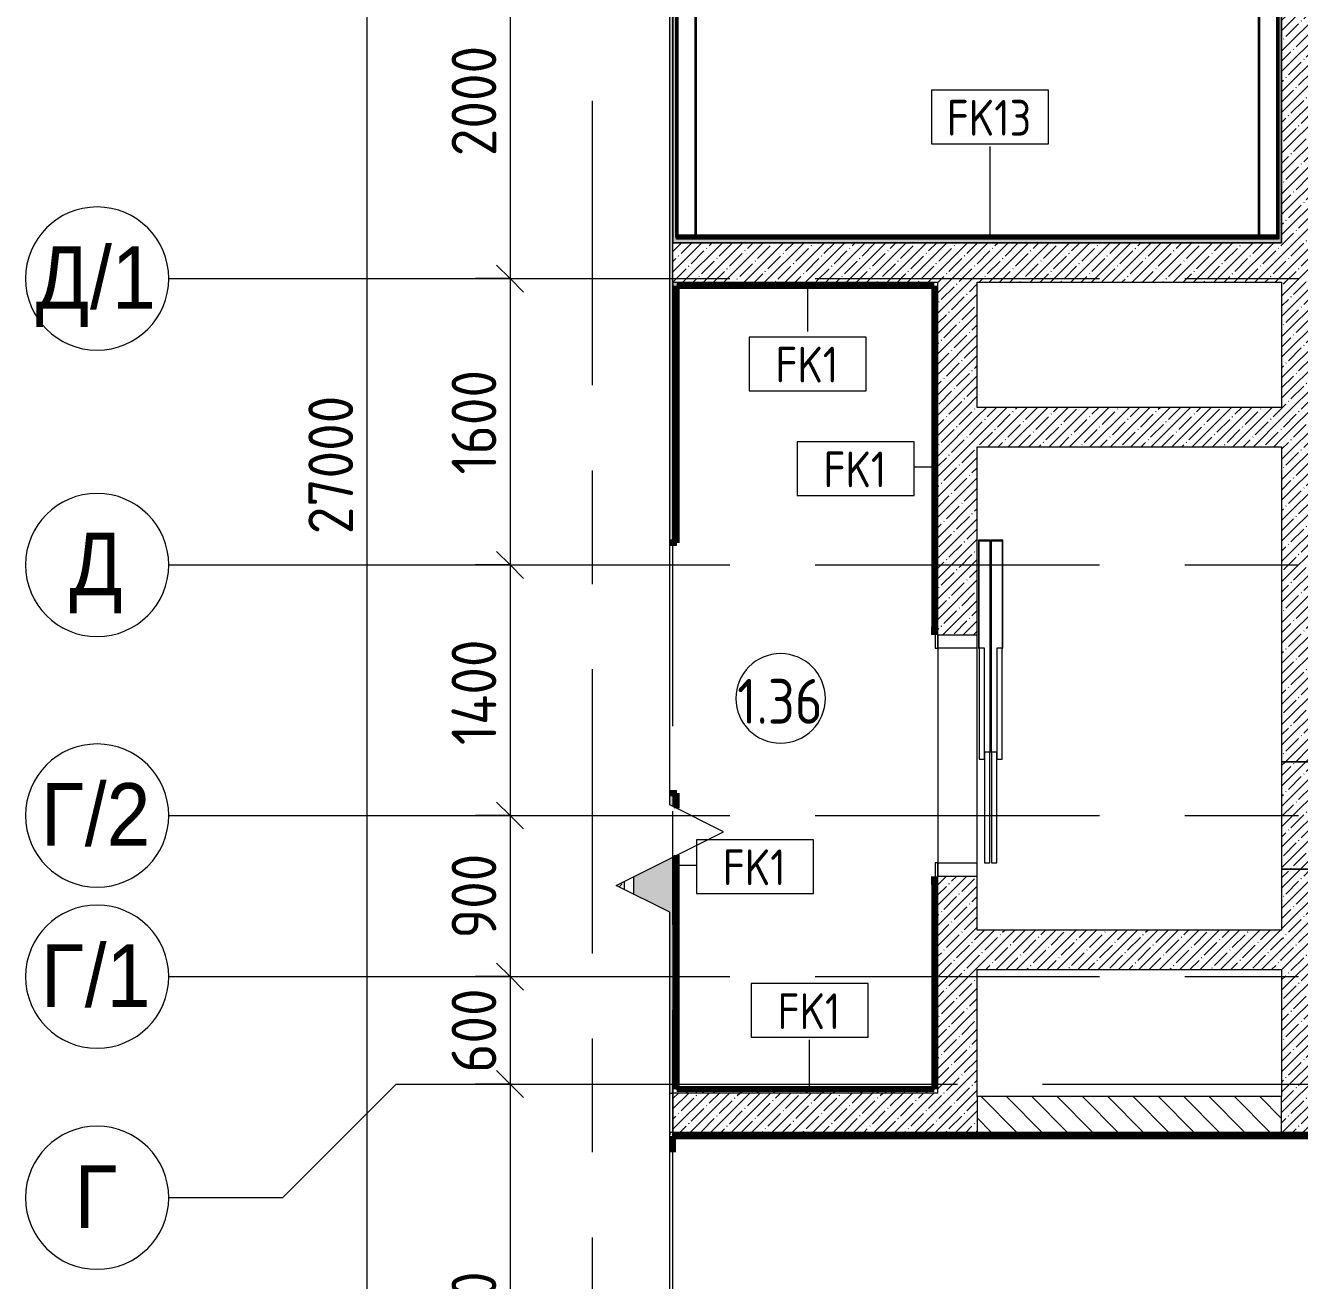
# Model space of a CAD drawing. Header units: millimetres. Extents: x 35144 to 233944, y -8553 to 29000.
# Drawn here: x 35144 to 42260, y 9402 to 16414 of the extents above; entities that cross this region are included whole.
import ezdxf

# ---------------------------------------------------------------- set-up
doc = ezdxf.new("R2010")
doc.units = ezdxf.units.MM
doc.linetypes.add('Осевая', pattern=[3175, 635, -476.25, 1587.5, -476.25])
for name, color, linetype, lineweight in [('A-ANNO-DIMS', 7, 'Continuous', 9), ('A-ANNO-DIMS-100', 7, 'Continuous', 9), ('A-AREA-IDEN', 7, 'Continuous', 9), ('A-DETL-1', 7, 'Continuous', 35), ('A-DETL-GENF', 7, 'Continuous', 9), ('A-DOOR', 7, 'Continuous', 9), ('A-DOOR-1', 7, 'Continuous', 13), ('A-DOOR-FRAM', 7, 'Continuous', 13), ('A-WALL', 7, 'Continuous', 9), ('A-WALL-IDEN', 7, 'Continuous', 9), ('I-WALL', 7, 'Continuous', 9), ('S-COLS', 7, 'Continuous', 9), ('S-STRS-MBND', 7, 'Continuous', 9), ('Оси', 7, 'Continuous', 9), ('Оси-1', 7, 'Continuous', 20), ('Оси-2', 7, 'Осевая', 9)]:
    doc.layers.add(name, color=color, linetype=linetype, lineweight=lineweight)
for name, color, linetype, lineweight, true_color in [('A-WALL-3', 7, 'Continuous', 9, 0xff80c0), ('I-WALL-12', 5, 'Continuous', 50, 0x0000ff), ('I-WALL-6', 7, 'Continuous', 9, 0xc0c0c0), ('I-WALL-8', 7, 'Continuous', 80, 0xff80c0)]:
    doc.layers.add(name, color=color, linetype=linetype, lineweight=lineweight, true_color=true_color)
doc.styles.add('Arial', font='arial.ttf', dxfattribs={"width": 0.9, "height": 350})
doc.styles.add('GOST Common', font='GOST_Common.ttf', dxfattribs={"width": 0.9, "height": 200})
doc.styles.add('GOST Common_1', font='GOST_Common.ttf', dxfattribs={"width": 0.9, "height": 250})
doc.styles.add('ISOCPEUR', font='isocpeur.ttf', dxfattribs={"width": 0.9, "height": 250})
doc.dimstyles.new('ISO-2_5_0_9К_БОЛЬШОЙ', dxfattribs={"dimscale": 304.8, "dimtxt": 248.995294, "dimasz": 0.492126, "dimexe": 0.393701, "dimexo": 0.984252, "dimgap": 0, "dimtad": 1, "dimdec": 0, "dimrnd": 10, "dimzin": 0, "dimdsep": 46, "dimtxsty": 'ISOCPEUR', "dimblk1": 'OBLIQUE', "dimblk2": 'OBLIQUE', "dimsah": 1, "dimcen": 0.09, "dimdle": 0.393701, "dimazin": 0, "dimtfac": 1, "dimtdec": 4, "dimtix": 1, "dimtmove": 0, "dimatfit": 3, "dimfxl": 1, "dimtvp": 1, "dimtolj": 1, "dimtzin": 0, "dimarcsym": 2})
doc.dimstyles.new('ISO-2_5_0_9К_БОЛЬШОЙ_1', dxfattribs={"dimscale": 304.8, "dimtxt": 248.995294, "dimasz": 0.492126, "dimexe": 0.393701, "dimexo": 0.984252, "dimgap": 0, "dimtad": 1, "dimdec": 0, "dimrnd": 10, "dimzin": 0, "dimdsep": 46, "dimtxsty": 'ISOCPEUR', "dimblk1": 'OBLIQUE', "dimblk2": 'OBLIQUE', "dimsah": 1, "dimcen": 0.09, "dimdle": 0.393701, "dimazin": 0, "dimtfac": 1, "dimtdec": 4, "dimtix": 1, "dimtmove": 2, "dimatfit": 3, "dimfxl": 1, "dimtvp": 1, "dimtolj": 1, "dimtzin": 0, "dimarcsym": 2})
pattern_1 = [(45, (0, 0), (-57.02463, 57.02463), []), (45, (57.025, 0), (-57.02463, 57.02463), [100.806, -20.161, 3.353, -16.808])]
pattern_2 = [(0, (0, 0), (121.92, 30.48), [10.058, -81.382, 10.058, -81.382, -487.68]), (0, (0, 0), (121.92, 30.48), [-182.88, 10.058, -172.822, 10.058, -81.382, -213.36]), (0, (0, 0), (121.92, 30.48), [-457.2, 10.058, -50.902, 10.058, -142.342]), (120, (45.72, 15.24), (-87.356454, 90.345817), [10.058, -81.382, 10.058, -81.382, -487.68]), (120, (45.72, 15.24), (-87.356454, 90.345817), [-182.88, 10.058, -172.822, 10.058, -81.382, -213.36]), (120, (45.72, 15.24), (-87.356454, 90.345817), [-457.2, 10.058, -50.902, 10.058, -142.342]), (240, (60.96, 76.2), (-34.563546, -120.825817), [10.058, -81.382, 10.058, -81.382, -487.68]), (240, (60.96, 76.2), (-34.563546, -120.825817), [-182.88, 10.058, -172.822, 10.058, -81.382, -213.36]), (240, (60.96, 76.2), (-34.563546, -120.825817), [-457.2, 10.058, -50.902, 10.058, -142.342])]

# ---------------------------------------------------------------- blocks, each defined once
blk = doc.blocks.new('DOR_Дверь лифта - 1350х2050h-19118285-План отделки стен 1 этажа в осях 17-23')
at = {"layer": 'A-DOOR'}
for p, q in [((600, 110), (-600, 110)), ((-600, 110), (-600, -110)), ((600, -110), (600, 110)), ((-600, -110), (600, -110)), ((-20, -120), (-20, -150)), ((600, -120), (-20, -120)), ((600, -150), (600, -120)), ((-600, -150), (-600, -180)), ((20, -150), (-600, -150)), ((-600, -180), (20, -180)), ((-600, -190), (-600, -220)), ((20, -190), (-600, -190)), ((-20, -150), (600, -150)), ((20, -180), (20, -150)), ((20, -220), (20, -190)), ((-600, -220), (20, -220)), ((-20, -220), (-20, -250)), ((600, -220), (-20, -220)), ((-20, -250), (600, -250)), ((600, -250), (600, -220))]:
    blk.add_line(p, q, dxfattribs=at)
at = {"layer": 'A-DOOR-1'}
for p, q in [((-600, 125), (-720, 125)), ((-600, 110), (-675, 110)), ((-675, 110), (-600, 110)), ((-600, 110), (-600, 125)), ((720, 125), (600, 125)), ((600, 125), (600, 110)), ((675, 110), (600, 110)), ((600, 110), (675, 110)), ((-675, -110), (-600, -110)), ((600, -110), (675, -110))]:
    blk.add_line(p, q, dxfattribs=at)
at = {"layer": 'A-DOOR-FRAM'}
for p, q in [((600, -117), (600, -120)), ((1203, -117), (600, -117)), ((600, -120), (1200, -120)), ((1200, -120), (1200, -180)), ((1203, -183), (1203, -117)), ((1200, -180), (20, -180)), ((20, -180), (20, -183)), ((20, -183), (1203, -183)), ((1203, -187), (20, -187)), ((20, -187), (20, -190)), ((20, -190), (1200, -190)), ((1200, -190), (1200, -250)), ((1203, -253), (1203, -187)), ((600, -250), (600, -253)), ((1200, -250), (600, -250)), ((600, -253), (1203, -253))]:
    blk.add_line(p, q, dxfattribs=at)
blk = doc.blocks.new('DET_L_Линия разрыва - М100-30654842-План отделки стен 1 этажа в осях 17-23')
at = {"layer": 'A-DETL-GENF'}
for p, q in [((11889.9, 300), (11739.9, 0)), ((12189.9, -300), (11889.9, 300)), ((11739.9, 0), (0, 0)), ((12339.9, 0), (12189.9, -300)), ((24079.7, 0), (12339.9, 0))]:
    blk.add_line(p, q, dxfattribs=at)
blk = doc.blocks.new('Ось сетки - D8-29747960-План отделки стен 1 этажа в осях 17-23')
at = {"layer": 'Оси-1'}
for start, end in [(360, 180), (180, 360)]:
    blk.add_arc((0, 0), 4, start, end, dxfattribs=at)
blk = doc.blocks.new('DIMBLOCK24-План отделки стен 1 этажа в осях 17-23')
at = {"layer": 'A-ANNO-DIMS-100', "lineweight": 20}
for p, q in [((37850.4, 17000), (37775.4, 17075)), ((37850.4, 17000), (37925.4, 16925)), ((37850.4, 15000), (37775.4, 15075)), ((37850.4, 15000), (37925.4, 14925))]:
    blk.add_line(p, q, dxfattribs=at)
at = {"layer": 'A-ANNO-DIMS-100'}
for p, q in [((37656.4, 17000), (37970.4, 17000)), ((37850.4, 17000), (37656.4, 17000)), ((37850.4, 17000), (37850.4, 15000)), ((37656.4, 15000), (37970.4, 15000)), ((37850.4, 15000), (37656.4, 15000))]:
    blk.add_line(p, q, dxfattribs=at)
at = {"layer": 'A-ANNO-DIMS-100', "color": 0, "insert": (37523.7, 15684), "char_height": 250, "width": 758.478, "attachment_point": 1, "rotation": 90, "line_spacing_factor": 1.149209, "style": 'ISOCPEUR'}
blk.add_mtext('2000', dxfattribs=at)
blk = doc.blocks.new('_Oblique')
at = {"color": 0, "linetype": 'ByBlock', "lineweight": -2}
blk.add_line((-0.5, -0.5), (0.5, 0.5), dxfattribs=at)
blk = doc.blocks.new('DIMBLOCK25-План отделки стен 1 этажа в осях 17-23')
at = {"layer": 'A-ANNO-DIMS-100', "lineweight": 20}
for p, q in [((37850.4, 15000), (37775.4, 15075)), ((37850.4, 15000), (37925.4, 14925)), ((37850.4, 13400), (37775.4, 13475)), ((37850.4, 13400), (37925.4, 13325))]:
    blk.add_line(p, q, dxfattribs=at)
at = {"layer": 'A-ANNO-DIMS-100'}
for p, q in [((37656.4, 15000), (37970.4, 15000)), ((37850.4, 15000), (37656.4, 15000)), ((37850.4, 15000), (37850.4, 13400)), ((37656.4, 13400), (37970.4, 13400)), ((37850.4, 13400), (37656.4, 13400))]:
    blk.add_line(p, q, dxfattribs=at)
at = {"layer": 'A-ANNO-DIMS-100', "color": 0, "insert": (37523.7, 13905.5), "char_height": 250, "width": 706.764, "attachment_point": 1, "rotation": 90, "line_spacing_factor": 1.149209, "style": 'ISOCPEUR'}
blk.add_mtext('1600', dxfattribs=at)
blk = doc.blocks.new('DIMBLOCK26-План отделки стен 1 этажа в осях 17-23')
at = {"layer": 'A-ANNO-DIMS-100', "lineweight": 20}
for p, q in [((37850.4, 13400), (37775.4, 13475)), ((37850.4, 13400), (37925.4, 13325)), ((37850.4, 12000), (37775.4, 12075)), ((37850.4, 12000), (37925.4, 11925))]:
    blk.add_line(p, q, dxfattribs=at)
at = {"layer": 'A-ANNO-DIMS-100'}
for p, q in [((37656.4, 13400), (37970.4, 13400)), ((37850.4, 13400), (37656.4, 13400)), ((37850.4, 13400), (37850.4, 12000)), ((37656.4, 12000), (37970.4, 12000)), ((37850.4, 12000), (37656.4, 12000))]:
    blk.add_line(p, q, dxfattribs=at)
at = {"layer": 'A-ANNO-DIMS-100', "color": 0, "insert": (37523.7, 12393.5), "char_height": 250, "width": 735.494, "attachment_point": 1, "rotation": 90, "line_spacing_factor": 1.149209, "style": 'ISOCPEUR'}
blk.add_mtext('1400', dxfattribs=at)
blk = doc.blocks.new('DIMBLOCK27-План отделки стен 1 этажа в осях 17-23')
at = {"layer": 'A-ANNO-DIMS-100', "lineweight": 20}
for p, q in [((37850.4, 12000), (37775.4, 12075)), ((37850.4, 12000), (37925.4, 11925)), ((37850.4, 11100), (37775.4, 11175)), ((37850.4, 11100), (37925.4, 11025))]:
    blk.add_line(p, q, dxfattribs=at)
at = {"layer": 'A-ANNO-DIMS-100'}
for p, q in [((37656.4, 12000), (37970.4, 12000)), ((37850.4, 12000), (37656.4, 12000)), ((37850.4, 12000), (37850.4, 11100)), ((37656.4, 11100), (37970.4, 11100)), ((37850.4, 11100), (37656.4, 11100))]:
    blk.add_line(p, q, dxfattribs=at)
at = {"layer": 'A-ANNO-DIMS-100', "color": 0, "insert": (37523.7, 11313), "char_height": 250, "width": 568.858, "attachment_point": 1, "rotation": 90, "line_spacing_factor": 1.149209, "style": 'ISOCPEUR'}
blk.add_mtext('900', dxfattribs=at)
blk = doc.blocks.new('DIMBLOCK28-План отделки стен 1 этажа в осях 17-23')
at = {"layer": 'A-ANNO-DIMS-100', "lineweight": 20}
for p, q in [((37850.4, 11100), (37775.4, 11175)), ((37850.4, 11100), (37925.4, 11025)), ((37850.4, 10500), (37775.4, 10575)), ((37850.4, 10500), (37925.4, 10425))]:
    blk.add_line(p, q, dxfattribs=at)
at = {"layer": 'A-ANNO-DIMS-100'}
for p, q in [((37656.4, 11100), (37970.4, 11100)), ((37850.4, 11100), (37656.4, 11100)), ((37850.4, 11100), (37850.4, 10500)), ((37656.4, 10500), (37970.4, 10500)), ((37850.4, 10500), (37656.4, 10500))]:
    blk.add_line(p, q, dxfattribs=at)
at = {"layer": 'A-ANNO-DIMS-100', "color": 0, "insert": (37523.7, 10563), "char_height": 250, "width": 568.858, "attachment_point": 1, "rotation": 90, "line_spacing_factor": 1.149209, "style": 'ISOCPEUR'}
blk.add_mtext('600', dxfattribs=at)
blk = doc.blocks.new('DIMBLOCK29-План отделки стен 1 этажа в осях 17-23')
at = {"layer": 'A-ANNO-DIMS-100', "lineweight": 20}
for p, q in [((37850.4, 10500), (37775.4, 10575)), ((37850.4, 10500), (37925.4, 10425)), ((37850.4, 7800), (37775.4, 7875)), ((37850.4, 7800), (37925.4, 7725))]:
    blk.add_line(p, q, dxfattribs=at)
at = {"layer": 'A-ANNO-DIMS-100'}
for p, q in [((37656.4, 10500), (37970.4, 10500)), ((37850.4, 10500), (37656.4, 10500)), ((37850.4, 10500), (37850.4, 7800)), ((37656.4, 7800), (37970.4, 7800)), ((37850.4, 7800), (37656.4, 7800))]:
    blk.add_line(p, q, dxfattribs=at)
at = {"layer": 'A-ANNO-DIMS-100', "color": 0, "insert": (37523.7, 8834), "char_height": 250, "width": 758.478, "attachment_point": 1, "rotation": 90, "line_spacing_factor": 1.149209, "style": 'ISOCPEUR'}
blk.add_mtext('2700', dxfattribs=at)
blk = doc.blocks.new('DIMBLOCK32-План отделки стен 1 этажа в осях 17-23')
at = {"layer": 'A-ANNO-DIMS-100'}
for p, q in [((37050.4, 27120), (37050.4, -120)), ((36856.4, 27000), (37170.4, 27000)), ((37050.4, 27000), (36856.4, 27000)), ((36856.4, 0), (37170.4, 0)), ((37050.4, 0), (36856.4, 0))]:
    blk.add_line(p, q, dxfattribs=at)
at = {"layer": 'A-ANNO-DIMS-100', "lineweight": 20}
for p, q in [((37050.4, 27000), (36975.4, 27075)), ((37050.4, 27000), (37125.4, 26925)), ((37050.4, 0), (36975.4, 75)), ((37050.4, 0), (37125.4, -75))]:
    blk.add_line(p, q, dxfattribs=at)
at = {"layer": 'A-ANNO-DIMS-100', "color": 0, "insert": (36723.7, 13572), "char_height": 250, "width": 948.097, "attachment_point": 1, "rotation": 90, "line_spacing_factor": 1.149209, "style": 'ISOCPEUR'}
blk.add_mtext('27000', dxfattribs=at)
blk = doc.blocks.new('Марка_Помещения - Номер-25198446-План отделки стен 1 этажа в осях 17-23')
at = {"layer": 'A-AREA-IDEN'}
for start, end in [(360, 180), (180, 360)]:
    blk.add_arc((0, 0), 2.5, start, end, dxfattribs=at)
blk = doc.blocks.new('М_стена_0001 - Типоразмер_без рамки-25382661-План отделки стен 1 этажа в осях 17-23')
at = {"layer": 'A-WALL-IDEN'}
for p, q in [((3.258, 1.523), (-3.273, 1.523)), ((-3.273, 1.523), (-3.273, -1.477)), ((3.258, -1.477), (3.258, 1.523)), ((-3.273, -1.477), (3.258, -1.477))]:
    blk.add_line(p, q, dxfattribs=at)

msp = doc.modelspace()

# ---------------------------------------------------------------- hatches: boundary and pattern name
at = {"layer": 'I-WALL'}
h = msp.add_hatch(dxfattribs=at)
h.set_pattern_fill('FP_1', color=256, style=0, pattern_type=2)
h.set_pattern_definition(pattern_1)
h.paths.add_polyline_path([(38760, 10450), (38760, 11768.5), (38540, 11658.5), (38540, 11561.2), (38742.7, 11459.9), (38742.7, 10450)])
h.paths.add_polyline_path([(38760, 12051.2), (38760, 12125), (38742.7, 12125), (38742.7, 12059.9)])
h.paths.add_polyline_path([(38760, 13525), (38760, 21575.3), (38742.7, 21575.3), (38742.7, 13525)])
h.paths.add_polyline_path([(38742.7, 22975.3), (38760, 22975.3), (38760, 23420.3), (38742.7, 23420.3), (38742.7, 23010.4)])
h = msp.add_hatch(dxfattribs=at)
h.set_pattern_fill('FP_80', color=256, style=0, pattern_type=2)
h.set_pattern_definition(pattern_2)
h.paths.add_polyline_path([(38780, 15200), (38780, 21550.3), (38768, 21550.3), (38768, 21520.3), (38760, 21520.3), (38760, 15200)])
h.paths.add_polyline_path([(38768, 23000.3), (38780, 23000.3), (38780, 23380), (38760, 23380), (38760, 23030.3), (38768, 23030.3)])
h = msp.add_hatch(dxfattribs=at)
h.set_pattern_fill('FP_80', color=256, style=0, pattern_type=2)
h.set_pattern_definition(pattern_2)
h.paths.add_polyline_path([(42160, 15220), (42160, 23400), (42140, 23400), (42140, 15220)])
h = msp.add_hatch(dxfattribs=at)
h.set_pattern_fill('FP_1', color=256, style=0, pattern_type=2)
h.set_pattern_definition(pattern_1)
h.paths.add_polyline_path([(42380, 15200), (42380, 16700), (42160, 16700), (42160, 15200)])
h = msp.add_hatch(dxfattribs=at)
h.set_pattern_fill('FP_1', color=256, style=0, pattern_type=2)
h.set_pattern_definition(pattern_1)
h.paths.add_polyline_path([(40460, 14980), (42380, 14980), (42380, 15200), (38760, 15200), (38760, 14980), (40240, 14980)])
h = msp.add_hatch(dxfattribs=at)
h.set_pattern_fill('FP_80', color=256, style=0, pattern_type=2)
h.set_pattern_definition(pattern_2)
h.paths.add_polyline_path([(41244.7, 15200), (42160, 15200), (42160, 15220), (38780, 15220), (38780, 15200), (38912.5, 15200)])
h = msp.add_hatch(dxfattribs=at)
h.set_pattern_fill('FP_80', color=256, style=0, pattern_type=2)
h.set_pattern_definition(pattern_2)
h.paths.add_polyline_path([(38780, 10470), (38780, 11778.5), (38760, 11768.5), (38760, 10470)])
h.paths.add_polyline_path([(38780, 12041.2), (38780, 12100), (38760, 12100), (38760.6, 12050.9)])
h.paths.add_polyline_path([(38780, 13550), (38780, 14980), (38760, 14980), (38760, 13550)])
h = msp.add_hatch(dxfattribs=at)
h.set_pattern_fill('FP_80', color=256, style=0, pattern_type=2)
h.set_pattern_definition(pattern_2)
h.paths.add_polyline_path([(38793, 14960), (40240, 14960), (40240, 14980), (38780, 14980), (38780, 14960)])
h = msp.add_hatch(dxfattribs=at)
h.set_pattern_fill('FP_80', color=256, style=0, pattern_type=2)
h.set_pattern_definition(pattern_2)
h.paths.add_polyline_path([(40220, 10470), (40240, 10470), (40240, 11615), (40220, 11615), (40220, 10471)])
h.paths.add_polyline_path([(40220, 13055), (40240, 13055), (40240, 14960), (40220, 14959), (40220, 13801.2)])
h = msp.add_hatch(dxfattribs=at)
h.set_pattern_fill('FP_1', color=256, style=0, pattern_type=2)
h.set_pattern_definition(pattern_1)
h.paths.add_polyline_path([(40240, 14280), (40460, 14280), (40460, 14980), (40240, 14980)])
h = msp.add_hatch(dxfattribs=at)
h.set_pattern_fill('FP_1', color=256, style=0, pattern_type=2)
h.set_pattern_definition(pattern_1)
h.paths.add_polyline_path([(42380, 12300), (42380, 14980), (42160, 14980), (42160, 12300)])
h = msp.add_hatch(dxfattribs=at)
h.set_pattern_fill('FP_1', color=256, style=0, pattern_type=2)
h.set_pattern_definition(pattern_1)
h.paths.add_polyline_path([(40240, 10230), (40460, 10230), (40460, 11660), (40240, 11660), (40240, 10450)])
h.paths.add_polyline_path([(40240, 13010), (40460, 13010), (40460, 14280), (40240, 14280), (40240, 13801.2)])
h = msp.add_hatch(dxfattribs=at)
h.set_pattern_fill('FP_1', color=256, style=0, pattern_type=2)
h.set_pattern_definition(pattern_1)
h.paths.add_polyline_path([(40460, 14060), (42160, 14060), (42160, 14280), (40460, 14280)])
h = msp.add_hatch(dxfattribs=at)
h.set_pattern_fill('FP_1', color=256, style=0, pattern_type=2)
h.set_pattern_definition(pattern_1)
h.paths.add_polyline_path([(42380, 10230), (42380, 11700), (42160, 11700), (42160, 10230)])
h = msp.add_hatch(dxfattribs=at)
h.set_pattern_fill('FP_1', color=256, style=0, pattern_type=2)
h.set_pattern_definition(pattern_1)
h.paths.add_polyline_path([(38490, 11586.2), (38490, 11633.5), (38442.7, 11609.9)])
h = msp.add_hatch(dxfattribs=at)
h.set_pattern_fill('FP_1', color=256, style=0, pattern_type=2)
h.set_pattern_definition(pattern_1)
h.paths.add_polyline_path([(41244.7, 11140), (42160, 11140), (42160, 11360), (40460, 11360), (40460, 11140)])
h = msp.add_hatch(dxfattribs=at)
h.set_pattern_fill('FP_80', color=256, style=0, pattern_type=2)
h.set_pattern_definition(pattern_2)
h.paths.add_polyline_path([(40240, 10450), (40240, 10470), (38760, 10470), (38760, 10450), (39760.4, 10450)])
h = msp.add_hatch(dxfattribs=at)
h.set_pattern_fill('FP_1', color=256, style=0, pattern_type=2)
h.set_pattern_definition(pattern_1)
h.paths.add_polyline_path([(39760.4, 10230), (40240, 10230), (40240, 10450), (38760, 10450), (38760, 10230)])
h = msp.add_hatch(dxfattribs=at)
h.set_pattern_fill('FP_21', color=256, style=0, pattern_type=2)
h.set_pattern_definition([(135, (0, 0), (-70.71068, -70.71068), [])])
h.paths.add_polyline_path([(40460, 10230), (42160, 10230), (42160, 10430), (40460, 10430)])
h = msp.add_hatch(dxfattribs=at)
h.set_pattern_fill('FP_80', color=256, style=0, pattern_type=2)
h.set_pattern_definition(pattern_2)
h.paths.add_polyline_path([(38742.7, 7900), (38760, 7900), (38760, 7980), (38742.7, 7980), (38742.7, 7902.7)])
h.paths.add_polyline_path([(38760, 10130), (38760, 10230), (38742.7, 10230), (38742.7, 10130)])
h = msp.add_hatch(dxfattribs=at)
h.set_pattern_fill('FP_80', color=256, style=0, pattern_type=2)
h.set_pattern_definition(pattern_2)
h.paths.add_polyline_path([(42400, 10210), (42400, 10230), (38760, 10230), (38760, 10210), (41244.7, 10210)])
at = {"layer": 'S-COLS'}
h = msp.add_hatch(dxfattribs=at)
h.set_pattern_fill('FP_1', color=256, style=0, pattern_type=2)
h.set_pattern_definition(pattern_1)
h.paths.add_polyline_path([(42760, 11700), (42760, 12300), (42160, 12300), (42160, 11700), (42680, 11700)])

# ---------------------------------------------------------------- linework, layer by layer
at = {"layer": 'A-DETL-1'}
for p, q in [((38780, 23274.5), (38780, 15241)), ((38885.5, 23341), (38885.5, 15241)), ((42034.5, 15241), (42034.5, 21300)), ((42140, 15241), (42140, 21300)), ((38780, 15241), (42140, 15241))]:
    msp.add_line(p, q, dxfattribs=at)
at = {"layer": 'A-WALL'}
for p, q in [((42160, 15200), (38760, 15200)), ((38780, 14959), (38780, 14960)), ((38780, 14960), (40220, 14960)), ((40220, 14960), (40220, 14959)), ((38780, 12041.2), (38780, 12100)), ((38780, 10470), (38780, 11778.5)), ((38781, 10470), (38780, 10470)), ((40220, 10471), (40220, 10470)), ((40460, 10430), (40460, 10230)), ((42160, 10230), (42160, 10430)), ((38760, 10209), (38760, 10210))]:
    msp.add_line(p, q, dxfattribs=at)
at = {"layer": 'A-WALL-3'}
for p, q in [((38780, 14959), (38780, 13550)), ((40220, 13055), (40220, 14959)), ((40220, 10471), (40220, 11615)), ((38781, 10470), (40220, 10470)), ((38760, 10209), (38760, 10130))]:
    msp.add_line(p, q, dxfattribs=at)
at = {"layer": 'A-WALL-IDEN'}
for p, q in [((40531.7, 15236.2), (40531.7, 15738.8)), ((39512, 14959.5), (39512, 14703.7)), ((40219.5, 13946.4), (40107, 13946.4)), ((38780.5, 11723.4), (38891.4, 11723.4)), ((39523.8, 10470.5), (39523.8, 10747.2))]:
    msp.add_line(p, q, dxfattribs=at)
at = {"layer": 'I-WALL-12'}
for p, q in [((42139, 15220), (42139, 22965)), ((38781, 16598.1), (38781, 15230)), ((42139, 15230), (38780, 15230)), ((38781, 15231), (42139, 15231))]:
    msp.add_line(p, q, dxfattribs=at)
at = {"layer": 'I-WALL-6'}
for p, q in [((42140, 23379), (42140, 15220)), ((38760, 15200), (38760, 21520.3)), ((38780, 15220), (38780, 21550.3)), ((42160, 16700), (42160, 15200)), ((42140, 15220), (38780, 15220)), ((38760, 14980), (40240, 14980)), ((38760, 14980), (38760, 13525)), ((40240, 13010), (40240, 14980)), ((40460, 14980), (42160, 14980)), ((40460, 14280), (40460, 14980)), ((42160, 14980), (42160, 14280)), ((42160, 14280), (40460, 14280)), ((40460, 13010), (40460, 14060)), ((40460, 14060), (42160, 14060)), ((42160, 14060), (42160, 12300)), ((38760, 13550), (38780, 13550)), ((40220, 13055), (40240, 13055)), ((40240, 13010), (40460, 13010)), ((42160, 12300), (42380, 12300)), ((38760, 12125), (38760, 12051.2)), ((38780, 12100), (38760, 12100)), ((38760, 11768.5), (38760, 10230)), ((42160, 11700), (42160, 11360)), ((42380, 11700), (42160, 11700)), ((38490, 11586.2), (38490, 11633.5)), ((38540, 11658.5), (38540, 11561.2)), ((40240, 11615), (40220, 11615)), ((40460, 11660), (40240, 11660)), ((40240, 10450), (40240, 11660)), ((40460, 11360), (40460, 11660)), ((42160, 11360), (40460, 11360)), ((40460, 11140), (42160, 11140)), ((40460, 10430), (40460, 11140)), ((42160, 11140), (42160, 10430)), ((38742.7, 10450), (38760, 10450)), ((40240, 10450), (38760, 10450)), ((42160, 10430), (40460, 10430)), ((42380, 10230), (38742.7, 10230)), ((38742.7, 10130), (38760, 10130))]:
    msp.add_line(p, q, dxfattribs=at)
at = {"layer": 'I-WALL-8'}
for p, q in [((38781, 14959), (40219, 14959)), ((38781, 13525), (38781, 14959)), ((40219, 14959), (40219, 13010)), ((38781, 13525), (38742.7, 13525)), ((38742.7, 13524), (38780, 13524)), ((38780, 13550), (38780, 13524)), ((40220, 13010), (40220, 13055)), ((40219, 13010), (40220, 13010)), ((38780, 12126), (38742.7, 12126)), ((38742.7, 12125), (38781, 12125)), ((38780, 12126), (38780, 12100)), ((38781, 12040.7), (38781, 12125)), ((38781, 10471), (38781, 11779)), ((40220, 11660), (40219, 11660)), ((40219, 11660), (40219, 10471)), ((40220, 11615), (40220, 11660)), ((40219, 10471), (38781, 10471)), ((42400, 10210), (38760, 10210)), ((38761, 10209), (42401, 10209)), ((38761, 10120), (38761, 10209)), ((38760, 10130), (38760, 10120)), ((38760, 10120), (38761, 10120))]:
    msp.add_line(p, q, dxfattribs=at)
at = {"layer": 'S-COLS'}
for p, q in [((42680, 12300), (42160, 12300)), ((42160, 12300), (42160, 11700)), ((42160, 11700), (42680, 11700))]:
    msp.add_line(p, q, dxfattribs=at)
at = {"layer": 'S-STRS-MBND'}
for p, q in [((38760, 16700), (38760, 15200)), ((42160, 15200), (42160, 16700)), ((38760, 15200), (42160, 15200))]:
    msp.add_line(p, q, dxfattribs=at)
at = {"layer": 'Оси'}
for p, q in [((38760, 12700), (38760, 15200)), ((35943.7, 15000), (38443.7, 15000)), ((35943.7, 13400), (38443.7, 13400)), ((35943.7, 12000), (38443.7, 12000)), ((35943.7, 11100), (38443.7, 11100)), ((37213.7, 10500), (36578.7, 9865)), ((37213.7, 10500), (39713.7, 10500)), ((36578.7, 9865), (35943.7, 9865))]:
    msp.add_line(p, q, dxfattribs=at)
at = {"layer": 'Оси-2'}
for p, q in [((38310, 593.7), (38310, 21277.7)), ((38443.7, 15000), (81600, 15000)), ((38443.7, 13400), (81600, 13400)), ((38760, 1863.7), (38760, 12700)), ((38443.7, 12000), (42760, 12000)), ((38443.7, 11100), (82200, 11100)), ((39713.7, 10500), (82200, 10500))]:
    msp.add_line(p, q, dxfattribs=at)

# ---------------------------------------------------------------- block references
at = {"layer": 'A-AREA-IDEN', "xscale": 99.99999999999993, "yscale": 99.99999999999993, "zscale": 99.99999999999993}
msp.add_blockref('Марка_Помещения - Номер-25198446-План отделки стен 1 этажа в осях 17-23', (39361.4, 12654.5), dxfattribs=at)
at = {"layer": 'A-DETL-GENF', "rotation": 270.0000000000003}
msp.add_blockref('DET_L_Линия разрыва - М100-30654842-План отделки стен 1 этажа в осях 17-23', (38742.7, 23799.7), dxfattribs=at)
at = {"layer": 'A-DOOR', "rotation": 90}
msp.add_blockref('DOR_Дверь лифта - 1350х2050h-19118285-План отделки стен 1 этажа в осях 17-23', (40350, 12335), dxfattribs=at)
at = {"layer": 'A-WALL-IDEN', "xscale": 99.99999999999993, "yscale": 99.99999999999993, "zscale": 99.99999999999993}
for p in [(40532.5, 15900.3), (39512.8, 14521.2), (39781.2, 13935.9), (39218.8, 11712.9), (39524.6, 10908.8)]:
    msp.add_blockref('М_стена_0001 - Типоразмер_без рамки-25382661-План отделки стен 1 этажа в осях 17-23', p, dxfattribs=at)
at = {"layer": 'Оси-1', "xscale": 99.99999999999993, "yscale": 99.99999999999993, "zscale": 99.99999999999993, "rotation": 269.9999999999994}
for p in [(35543.7, 15000), (35543.7, 13400), (35543.7, 12000), (35543.7, 11100), (35543.7, 9865)]:
    msp.add_blockref('Ось сетки - D8-29747960-План отделки стен 1 этажа в осях 17-23', p, dxfattribs=at)

# ---------------------------------------------------------------- texts
at = {"layer": 'A-AREA-IDEN', "insert": (39119.6, 12763.1), "char_height": 250, "width": 606.076, "attachment_point": 1, "style": 'GOST Common_1'}
msp.add_mtext('1.36', dxfattribs=at)
at = {"layer": 'A-WALL-IDEN', "char_height": 200, "attachment_point": 1, "style": 'GOST Common'}
for s, insert, width in [('FK13', (40289.7, 15998.4), 598.861), ('FK1', (39332.5, 14619.2), 447.342), ('FK1', (39601, 14033.9), 447.342), ('FK1', (39038.5, 11810.9), 447.342), ('FK1', (39344.4, 11006.8), 447.342)]:
    msp.add_mtext(s, dxfattribs=dict(at, insert=insert, width=width))
at = {"layer": 'Оси', "char_height": 350, "attachment_point": 1, "style": 'Arial'}
for s, insert, width in [('\\fArial|b0|i0|c204|p34|;\\W.9;Д', (35200.5, 15181), 367.975), ('/1', (35504.2, 15181), 454.557), ('\\fArial|b0|i0|c204|p34|;\\W.9;Д', (35388.2, 13581), 367.975), ('\\fArial|b0|i0|c204|p34|;\\W.9;Г', (35230.2, 12181), 295.823), ('/2', (35474.3, 12181), 454.557), ('\\fArial|b0|i0|c204|p34|;\\W.9;Г', (35230.2, 11281), 295.823), ('/1', (35474.3, 11281), 454.557), ('\\fArial|b0|i0|c204|p34|;\\W.9;Г', (35417.9, 10046), 295.823)]:
    msp.add_mtext(s, dxfattribs=dict(at, insert=insert, width=width))

# ---------------------------------------------------------------- dimensions: what is measured, and where the dimension line sits
at = {"layer": 'A-ANNO-DIMS'}
dim = msp.add_linear_dim(base=(37050.4, 0), p1=(37156.4, 27000), p2=(37156.4, 0), angle=90, dimstyle='ISO-2_5_0_9К_БОЛЬШОЙ_1', override={"dimpost": '<>', "dimfxl": 26999.999823}, dxfattribs=at)
dim.commit()
dim.dimension.update_dxf_attribs({"geometry": 'DIMBLOCK32-План отделки стен 1 этажа в осях 17-23', "text_midpoint": (36890.4, 14046), "dimtype": 160, "text_rotation": 90})
for base, p1, p2, override, picture, middle in [((37850.4, 15000), (37956.4, 17000), (37956.4, 15000), {"dimpost": '<>', "dimfxl": 2000.000075}, 'DIMBLOCK24-План отделки стен 1 этажа в осях 17-23', (37725.4, 16000)), ((37850.4, 13400), (37956.4, 15000), (37956.4, 13400), {"dimpost": '<>', "dimfxl": 1600}, 'DIMBLOCK25-План отделки стен 1 этажа в осях 17-23', (37725.4, 14200)), ((37850.4, 12000), (37956.4, 13400), (37956.4, 12000), {"dimpost": '<>', "dimfxl": 1399.999995}, 'DIMBLOCK26-План отделки стен 1 этажа в осях 17-23', (37725.4, 12700)), ((37850.4, 11100), (37956.4, 12000), (37956.4, 11100), {"dimpost": '<>', "dimfxl": 900}, 'DIMBLOCK27-План отделки стен 1 этажа в осях 17-23', (37725.4, 11550)), ((37850.4, 10500), (37956.4, 11100), (37956.4, 10500), {"dimpost": '<>', "dimfxl": 600}, 'DIMBLOCK28-План отделки стен 1 этажа в осях 17-23', (37725.4, 10800)), ((37850.4, 7800), (37956.4, 10500), (37956.4, 7800), {"dimpost": '<>', "dimfxl": 2700}, 'DIMBLOCK29-План отделки стен 1 этажа в осях 17-23', (37725.4, 9150))]:
    dim = msp.add_linear_dim(base=base, p1=p1, p2=p2, angle=90, dimstyle='ISO-2_5_0_9К_БОЛЬШОЙ', override=override, dxfattribs=at)
    dim.commit()
    dim.dimension.update_dxf_attribs({"geometry": picture, "text_midpoint": middle})

doc.saveas('drawing.dxf')
